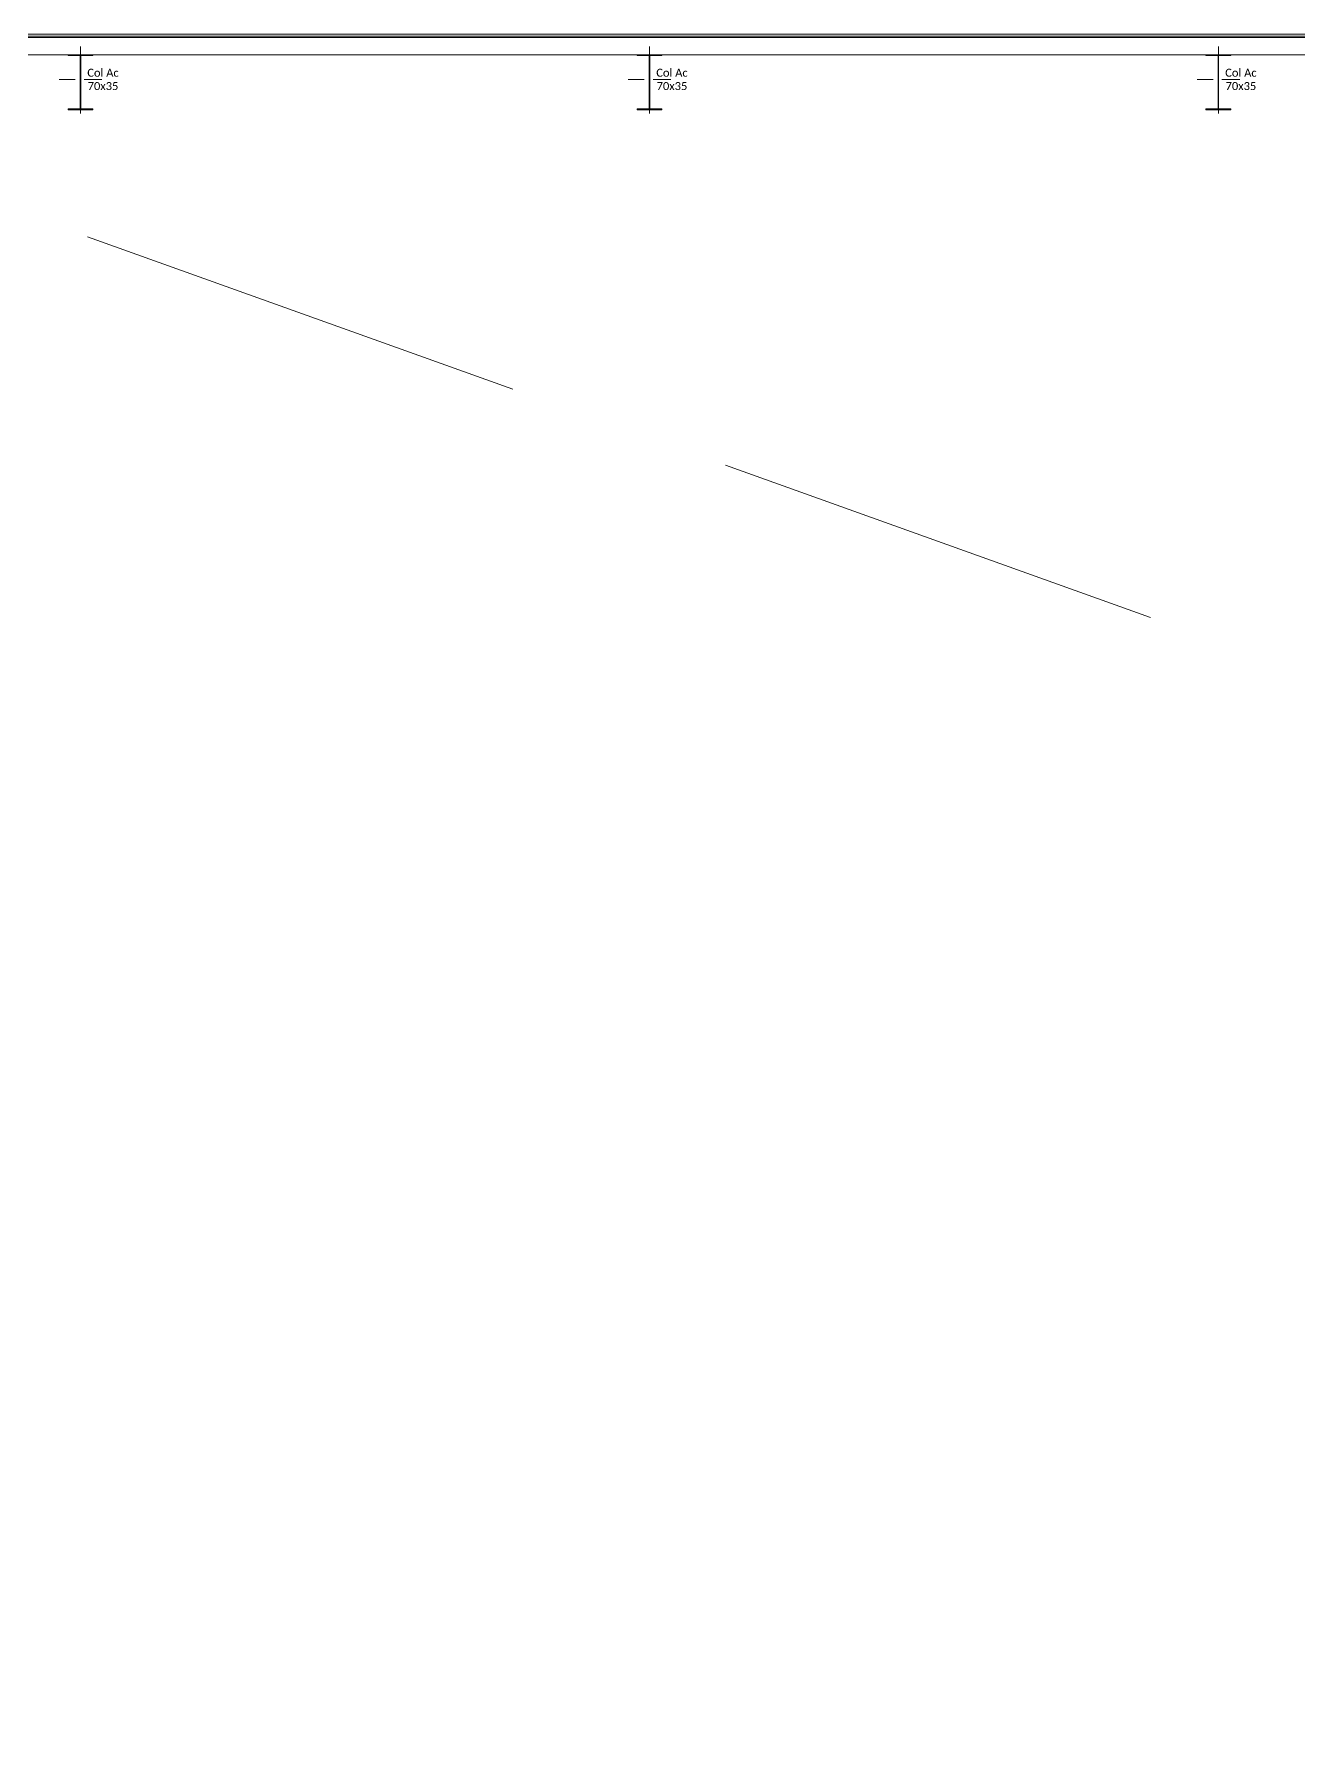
# Model space of a CAD drawing. Header units: millimetres. Extents: x 14 to 290, y 66 to 213.
# Drawn here: x 188.07 to 205.86, y 109.05 to 133.01 of the extents above; entities that cross this region are included whole.
import ezdxf

# ---------------------------------------------------------------- set-up
doc = ezdxf.new("R2010")
doc.units = ezdxf.units.MM
doc.linetypes.add('HIDDEN', pattern=[9.525, 6.35, -3.175])
doc.linetypes.add('OCASA_TODAS_r08$0$HIDDEN', pattern=[0.375, 0.25, -0.125])
for name, color, linetype, lineweight in [('OCASA_TODAS_r08$0$00-', 252, 'Continuous', 15), ('OCASA_TODAS_r08$0$CERRAMIENTO CHAPA', 252, 'Continuous', 20), ('OCASA_TODAS_r08$0$COLUMNAS ACERO', 252, 'Continuous', 20), ('OCASA_TODAS_r08$0$DESCRIP COLUMNAS', 252, 'Continuous', 20), ('OCASA_TODAS_r08$0$EJES COL FE', 252, 'Continuous', 20), ('OCASA_TODAS_r08$0$LINEA_DE_PROYECCION', 252, 'HIDDEN', 15)]:
    doc.layers.add(name, color=color, linetype=linetype, lineweight=lineweight)
doc.styles.add('OCASA_TODAS_r08$0$Standard', font='txt')

# ---------------------------------------------------------------- blocks, each defined once
blk = doc.blocks.new('OCASA_TODAS_r08$0$Columna nave 1')
at = {"layer": 'OCASA_TODAS_r08$0$00-', "color": 4}
for points in [[(-175, 374.798322), (175, 374.798322), (175, 387.498322), (-175, 387.498322)], [(-3.2, -374.801678), (3.2, -374.801678), (3.2, 374.798322), (-3.2, 374.798322)], [(-175, -387.498322), (175, -387.498322), (175, -374.798322), (-175, -374.798322)]]:
    blk.add_lwpolyline(points, close=True, dxfattribs=at)
blk = doc.blocks.new('OCASA_TODAS_r08$0$COL ACERO 75 X 50')
at = {"layer": 'OCASA_TODAS_r08$0$EJES COL FE', "color": 252, "linetype": 'OCASA_TODAS_r08$0$HIDDEN'}
for p, q in [((104.763401, -684.220664, -0.572955), (104.763401, -683.620664, -0.572955)), ((105.229249, -683.920664, -0.572955), (104.288401, -683.920664, -0.572955))]:
    blk.add_line(p, q, dxfattribs=at)
at = {"layer": 'OCASA_TODAS_r08$0$DESCRIP COLUMNAS', "insert": (104.916559, -683.868448, -0.372955), "char_height": 0.1125, "attachment_point": 1, "rotation": 270, "style": 'OCASA_TODAS_r08$0$Standard'}
blk.add_mtext_dynamic_manual_height_columns('\\pxqc;{\\fCalibri Light|b0|i0|c0|p34;Col Ac \\P70x35}', width=0.737699, gutter_width=12.5, heights=[0], dxfattribs=at)
blk = doc.blocks.new('OCASA_TODAS_r08$0$Estructura metalica')
at = {"layer": 'OCASA_TODAS_r08$0$00-', "xscale": 0.001, "yscale": 0.001, "zscale": 0.001}
for p in [(467.063667, 729.446352), (475.063667, 729.446352), (483.063667, 729.446352)]:
    blk.add_blockref('OCASA_TODAS_r08$0$Columna nave 1', p, dxfattribs=at)
at = {"layer": 'OCASA_TODAS_r08$0$COLUMNAS ACERO', "rotation": 90}
for p in [(-216.857026, 624.720729, 0.572946), (-208.857026, 624.720729, 0.572946), (-200.857026, 624.720729, 0.572946)]:
    blk.add_blockref('OCASA_TODAS_r08$0$COL ACERO 75 X 50', p, dxfattribs=at)

msp = doc.modelspace()

# ---------------------------------------------------------------- linework, layer by layer
at = {"layer": 'OCASA_TODAS_r08$0$CERRAMIENTO CHAPA'}
for points in [[(180.995, 133.015), (285.197, 133.015), (285.197, 109.133), (285.167, 109.133), (285.167, 132.985), (180.995, 132.985)], [(180.995, 132.725), (284.907, 132.725), (284.907, 109.133), (285.147, 109.133), (285.147, 132.965), (180.995, 132.965)]]:
    msp.add_lwpolyline(points, dxfattribs=at)
at = {"layer": 'OCASA_TODAS_r08$0$LINEA_DE_PROYECCION'}
msp.add_line((284.475, 95.907), (180.976, 132.977), dxfattribs=at)

# ---------------------------------------------------------------- block references
msp.add_blockref('OCASA_TODAS_r08$0$Estructura metalica', (-278.339, -597.109, 0))

doc.saveas('drawing.dxf')
